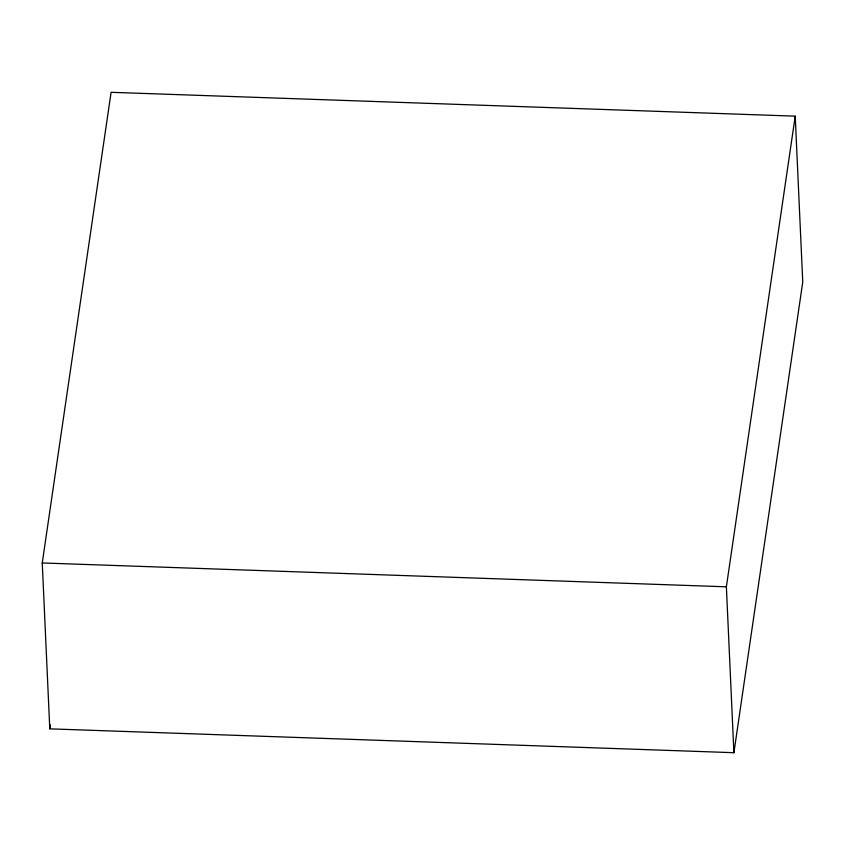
<?xml version="1.0" encoding="UTF-8"?>
<svg xmlns="http://www.w3.org/2000/svg" width="845" height="845" viewBox="0 0 845 845"><rect width="100%" height="100%" fill="white"/><g stroke="black" fill="none" stroke-linecap="round" stroke-linejoin="round"><path stroke-width="1.27" d="M42.25 562.96L111.096 92.306L795.219 116.156L802.75 282.04L733.904 752.694L49.781 728.844L42.25 562.96L726.373 586.81L795.219 116.156M49.781 728.844L50.351 724.936M726.373 586.81L733.904 752.694"/></g></svg>
